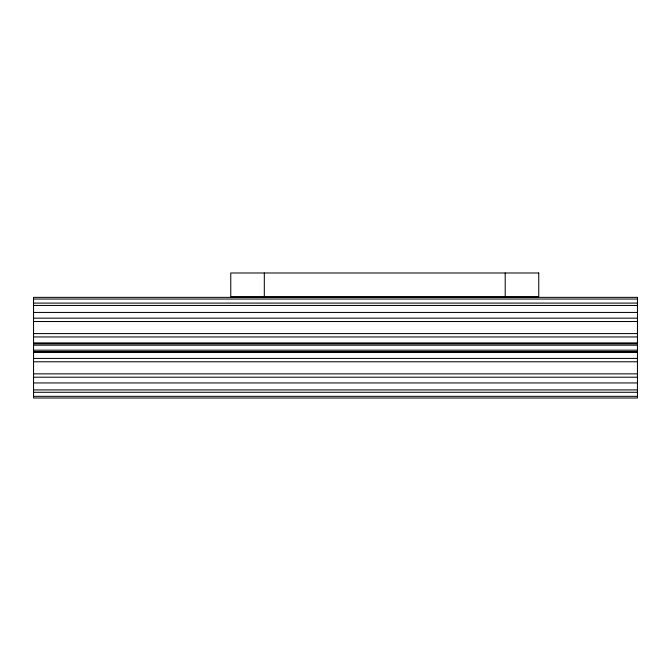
<?xml version="1.0" encoding="UTF-8"?>
<svg xmlns="http://www.w3.org/2000/svg" width="671" height="671" viewBox="0 0 671 671"><rect width="100%" height="100%" fill="white"/><g stroke="black" fill="none" stroke-linecap="round" stroke-linejoin="round"><path stroke-width="1.01" d="M33.55 299.04L637.45 299.04M33.55 303.091L637.45 303.091M33.55 305.456L637.45 305.456M33.55 312.434L637.45 312.434M33.55 318.163L637.45 318.163M33.55 321.518L637.45 321.518M33.55 333.596L637.45 333.596M33.55 336.951L637.45 336.951M33.55 342.906L637.45 342.906M33.55 343.846L637.45 343.854M33.55 345.196L637.45 345.196M33.55 350.178L637.45 350.178M33.55 351.52L637.45 351.52M33.55 352.46L637.45 352.46M33.55 358.423L637.45 358.423M33.55 361.778L637.45 361.778M33.55 373.856L637.45 373.856M33.55 377.211L637.45 377.211M33.55 382.94L637.45 382.94M33.55 389.91L637.45 389.91M33.55 392.283L637.45 392.283M33.55 396.335L637.45 396.335M505.204 272.988L505.204 296.691M264.315 272.988L264.315 296.691M538.754 272.988L230.765 272.988L230.765 296.691L538.754 296.691L538.754 272.988M637.45 297.362L33.55 297.362L33.55 398.012L637.45 398.012L637.45 297.362"/></g></svg>
